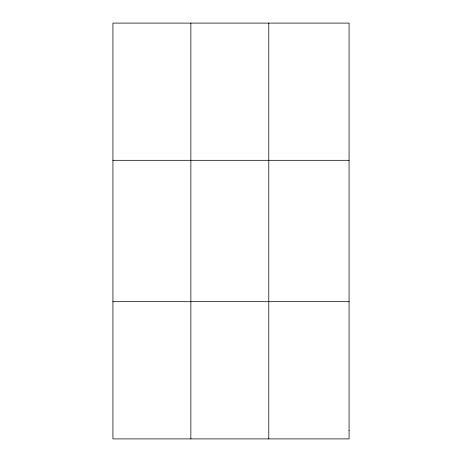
<?xml version="1.0" encoding="UTF-8"?>
<svg xmlns="http://www.w3.org/2000/svg" width="462" height="462" viewBox="0 0 462 462"><rect width="100%" height="100%" fill="white"/><g stroke="black" fill="none" stroke-linecap="round" stroke-linejoin="round"><path stroke-width="0.69" d="M190.858 438.9L190.858 23.1M268.78 438.9L268.78 23.1M112.93 160.314L349.07 160.314M112.93 301.686L349.07 301.686M349.07 430.324L349.07 438.9L112.93 438.9L112.93 23.1L349.07 23.1L349.07 430.324"/></g></svg>
